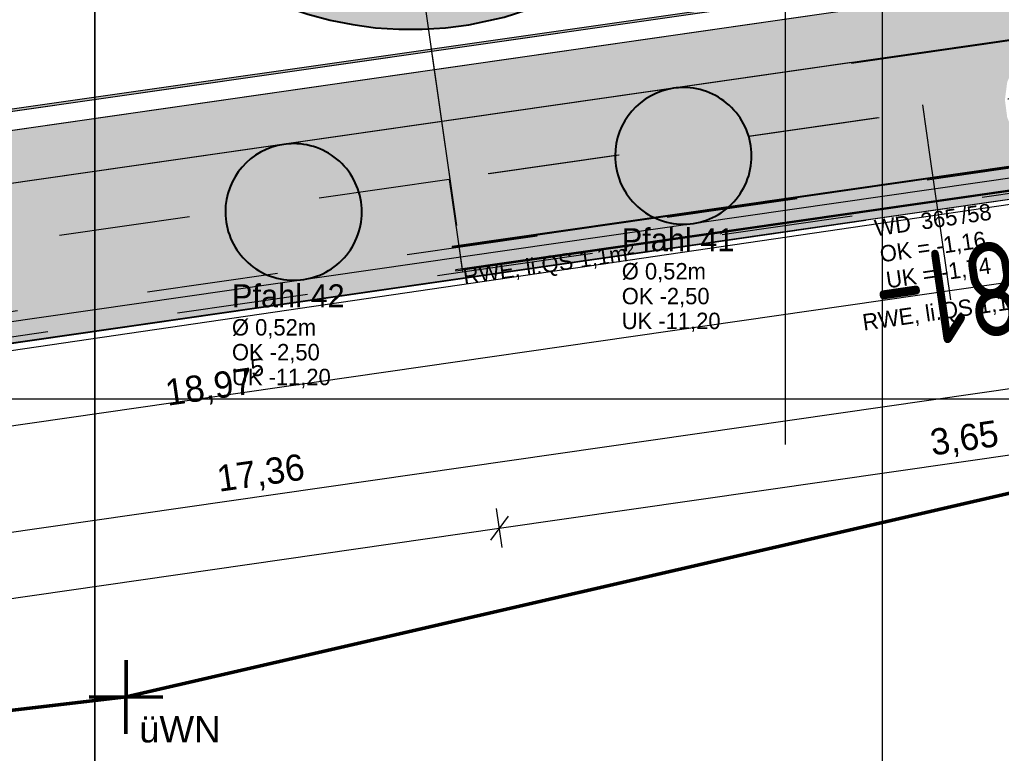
# Model space of a CAD drawing. Header units: metres. Extents: x -14 to 130, y -38 to 4.
# Drawn here: x 8.714 to 12.454, y -34.349 to -31.557 of the extents above; entities that cross this region are included whole.
import ezdxf

# ---------------------------------------------------------------- set-up
doc = ezdxf.new("R2010")
doc.units = ezdxf.units.M
doc.header["$MEASUREMENT"] = 0
for name, pattern in [('Grenzlinie', [0.008, 0.003, -0.005]), ('Punkt 1_1', [0.075, 0.025, -0.05]), ('Schnittlinie', [0.006, 0.003, -0.0015, 0, -0.0015]), ('Untersicht', [0.001, 0.0005, -0.0005])]:
    doc.linetypes.add(name, pattern=pattern)
for name, color, linetype in [('-1._KG PP_3_110 Wand Aussen', 7, 'Continuous'), ('-1._KG PP_3_111 Bohrpfahl - ReGeBe', 7, 'Continuous'), ('-1._KG PP_3_111 Wand Aussen - Bohrpfahlwand 80', 7, 'Continuous'), ('-1._KG PP_3_210 Decke', 7, 'Continuous'), ('-1._KG PP_3_220 Bodenaufbau', 7, 'Continuous'), ('-1._KG PP_3_520 Fixeinbauten', 7, 'Continuous'), ('-1._KG PP_3_570 Beschriftung 3D', 7, 'Continuous'), ('-1._KG PP_3_851 Marker Schnitt', 7, 'Continuous'), ('-1._KG PP_3_910 Allgemein Lageplan Höhen', 7, 'Continuous'), ('-1._KG PP_3_950 Polierplan Bemaßung', 7, 'Continuous'), ('-1._KG PP_3_970 Brandschutz', 7, 'Continuous'), ('-1._KG PP_3_Bauwerke_Gebäude - Haus', 7, 'Continuous'), ('-1._KG PP_3_Bauwerke_Stützmauer', 7, 'Continuous'), ('-1._KG PP_3_Bauwerke_Stützmauer_Signatur', 7, 'Continuous'), ('-1._KG PP_3_Bemaßen_Sperrmaß 2D', 7, 'Continuous'), ('-1._KG PP_3_Gelände_Beschriftung Gelände', 7, 'Continuous'), ('-1._KG PP_3_Gelände_Geländepunkt', 7, 'Continuous'), ('-1._KG PP_3_Kataster Grenzen_Grundstücksgrenze', 7, 'Continuous'), ('-1._KG PP_3_Kataster Grenzpunkte_Grenzpunkt (GP) Hausecke_Kennzeichen', 7, 'Continuous'), ('-1._KG PP_3_Neubau_840 Baulinien', 7, 'Continuous'), ('-1._KG PP_3_Straßenverkehr_Situationslinie', 7, 'Continuous')]:
    doc.layers.add(name, color=color, linetype=linetype)
doc.styles.add('ERSTELLTER_STIL_1', font='arial.ttf')
doc.styles.add('ERSTELLTER_STIL_4', font='isocpeur.ttf', dxfattribs={"width": 0.8})
doc.styles.add('ERSTELLTER_STIL_5', font='')
doc.styles.get('ERSTELLTER_STIL_5').set_extended_font_data('Eurostile')
doc.linetypes.add('GAS', pattern='A,0,[1,415_260415_PP_VA_1_2 -1 KG1.Shx,S=0.186508,R=0,X=0,Y=0],-26.5,0', length=26.5)
doc.linetypes.add('Grenze Grundstück', pattern='A,0,[2,415_260415_PP_VA_1_2 -1 KG1.Shx,S=0.00031746,R=0,X=0,Y=0],-0.04,0', length=0.04)

msp = doc.modelspace()

# ---------------------------------------------------------------- hatches: boundary and pattern name
at = {"layer": '-1._KG PP_3_111 Bohrpfahl - ReGeBe', "linetype": 'Continuous', "lineweight": 13, "true_color": 0x3f7f02}
for points in [[(10.9823, -32.0753, 0.414214), (11.2423, -32.3353, 0.414214), (11.5023, -32.0753, 0.414214), (11.2423, -31.8153, 0.035713), (11.2053, -31.8179, 0.372983)], [(9.4976, -32.2887, 0.414214), (9.7576, -32.5487, 0.414214), (10.0176, -32.2887, 0.414214), (9.7576, -32.0287, 0.035713), (9.7206, -32.0314, 0.372983)]]:
    msp.add_hatch(color=76, dxfattribs=at).paths.add_polyline_path(points)
at = {"layer": '-1._KG PP_3_111 Wand Aussen - Bohrpfahlwand 80', "linetype": 'Continuous', "lineweight": 13, "true_color": 0x3f7f02}
msp.add_hatch(color=76, dxfattribs=at).paths.add_polyline_path([(12.943, -31.366), (4.9254, -32.5187), (4.9539, -32.7167), (12.9715, -31.564)])
h = msp.add_hatch(color=76, dxfattribs=at)
h.paths.add_polyline_path([(5.2664, -32.6717), (5.3343, -32.6709), (5.4, -32.6877), (5.4592, -32.721), (5.5078, -32.7684), (5.5424, -32.8268), (5.5607, -32.8921), (5.5615, -32.96), (5.5448, -33.0257), (5.5115, -33.0849), (5.4641, -33.1335), (5.4057, -33.1681), (5.3404, -33.1864), (13.0454, -32.0787), (12.9715, -31.564)])
h.paths.add_polyline_path([(6.537, -32.7829), (6.5281, -32.7156), (6.537, -32.6483), (6.563, -32.5856), (6.6043, -32.5318), (6.6581, -32.4905), (6.7208, -32.4645), (6.7881, -32.4556), (6.8554, -32.4645), (6.9181, -32.4905), (6.972, -32.5318), (7.0133, -32.5856), (7.0393, -32.6483), (7.0481, -32.7156), (7.0393, -32.7829), (7.0133, -32.8456), (6.972, -32.8995), (6.9181, -32.9408), (6.8554, -32.9668), (6.7881, -32.9756), (6.7208, -32.9668), (6.6581, -32.9408), (6.6043, -32.8995), (6.563, -32.8456)], flags=0)
h.paths.add_polyline_path([(8.0129, -32.5022), (8.0217, -32.4349), (8.0477, -32.3722), (8.089, -32.3183), (8.1429, -32.277), (8.2056, -32.251), (8.2729, -32.2422), (8.3401, -32.251), (8.4029, -32.277), (8.4567, -32.3183), (8.498, -32.3722), (8.524, -32.4349), (8.5329, -32.5022), (8.524, -32.5695), (8.498, -32.6322), (8.4567, -32.686), (8.4029, -32.7273), (8.3401, -32.7533), (8.2729, -32.7622), (8.2056, -32.7533), (8.1429, -32.7273), (8.089, -32.686), (8.0477, -32.6322), (8.0217, -32.5695)], flags=0)
h.paths.add_polyline_path([(9.4976, -32.2887), (9.5065, -32.2214), (9.5324, -32.1587), (9.5737, -32.1049), (9.6276, -32.0635), (9.6903, -32.0376), (9.7576, -32.0287), (9.8249, -32.0376), (9.8876, -32.0635), (9.9414, -32.1049), (9.9828, -32.1587), (10.0087, -32.2214), (10.0176, -32.2887), (10.0087, -32.356), (9.9828, -32.4187), (9.9414, -32.4726), (9.8876, -32.5139), (9.8249, -32.5399), (9.7576, -32.5487), (9.6903, -32.5399), (9.6276, -32.5139), (9.5737, -32.4726), (9.5324, -32.4187), (9.5065, -32.356)], flags=0)
h.paths.add_polyline_path([(10.9912, -32.1425), (10.9823, -32.0753), (10.9912, -32.008), (11.0172, -31.9453), (11.0585, -31.8914), (11.1123, -31.8501), (11.175, -31.8241), (11.2423, -31.8153), (11.3096, -31.8241), (11.3723, -31.8501), (11.4262, -31.8914), (11.4675, -31.9453), (11.4935, -32.008), (11.5023, -32.0753), (11.4935, -32.1425), (11.4675, -32.2053), (11.4262, -32.2591), (11.3723, -32.3004), (11.3096, -32.3264), (11.2423, -32.3353), (11.175, -32.3264), (11.1123, -32.3004), (11.0585, -32.2591), (11.0172, -32.2053)], flags=0)
h.paths.add_polyline_path([(12.4759, -31.9291), (12.4671, -31.8618), (12.4759, -31.7945), (12.5019, -31.7318), (12.5432, -31.6779), (12.5971, -31.6366), (12.6598, -31.6107), (12.7271, -31.6018), (12.7944, -31.6107), (12.8571, -31.6366), (12.9109, -31.6779), (12.9522, -31.7318), (12.9782, -31.7945), (12.9871, -31.8618), (12.9782, -31.9291), (12.9522, -31.9918), (12.9109, -32.0456), (12.8571, -32.087), (12.7944, -32.1129), (12.7271, -32.1218), (12.6598, -32.1129), (12.5971, -32.087), (12.5432, -32.0456), (12.5019, -31.9918)], flags=0)
at = {"layer": '-1._KG PP_3_111 Wand Aussen - Bohrpfahlwand 80', "linetype": 'Continuous', "lineweight": 13, "true_color": 0xaa6446}
msp.add_hatch(color=25, dxfattribs=at).paths.add_polyline_path([(5.0393, -33.3106), (13.0568, -32.1579), (13.0454, -32.0787), (5.0279, -33.2314)])
at = {"layer": '-1._KG PP_3_210 Decke', "linetype": 'Continuous', "lineweight": 0, "true_color": 0x0f1f00}
h = msp.add_hatch(color=88, dxfattribs=at)
h.paths.add_polyline_path([(9.9859, -28.9121, 1), (10.4251, -31.5762, 1)])
h.paths.add_polyline_path([(9.5399, -30.7679, -1), (9.4423, -30.1759, -1)], flags=0)
at = {"layer": '-1._KG PP_3_570 Beschriftung 3D', "linetype": 'Continuous', "lineweight": 0, "true_color": 0x191100}
h = msp.add_hatch(color=28, dxfattribs=at)
h.paths.add_polyline_path([(0.8669, -11.48), (0.8449, -11.48), (0.8449, -11.49), (0.8669, -11.49), (0.8669, -11.935), (1.0169, -11.935), (1.0169, -11.56), (1.7669, -11.56), (1.7669, -11.49), (4.9669, -11.49), (4.9669, -11.56), (5.7169, -11.56), (5.7169, -11.935), (5.7869, -11.935), (5.7869, -13.105), (5.7169, -13.105), (5.7169, -13.855), (4.9669, -13.855), (4.9669, -13.925), (1.7669, -13.925), (1.7669, -13.855), (1.0169, -13.855), (1.0169, -13.105), (0.8669, -13.105), (0.8669, -14.005), (1.7669, -14.005), (1.7669, -13.935), (4.9669, -13.935), (4.9669, -14.005), (5.7869, -14.005), (5.7869, -14.205), (4.9669, -14.205), (4.9669, -14.275), (1.7669, -14.275), (1.7669, -14.205), (0.8669, -14.205), (0.8669, -15.105), (1.0169, -15.105), (1.0169, -14.355), (1.7669, -14.355), (1.7669, -14.285), (4.9669, -14.285), (4.9669, -14.355), (5.7169, -14.355), (5.7169, -15.105), (5.7869, -15.105), (5.7869, -15.825), (5.7169, -15.825), (5.7169, -16.575), (4.9669, -16.575), (4.9669, -16.645), (1.7669, -16.645), (1.7669, -16.575), (1.0169, -16.575), (1.0169, -15.825), (0.8669, -15.825), (0.8669, -16.725), (1.7669, -16.725), (1.7669, -16.655), (4.9669, -16.655), (4.9669, -16.725), (5.7869, -16.725), (5.7869, -16.925), (4.9669, -16.925), (4.9669, -16.995), (1.7669, -16.995), (1.7669, -16.925), (0.8669, -16.925), (0.8669, -17.825), (1.0169, -17.825), (1.0169, -17.075), (1.7669, -17.075), (1.7669, -17.005), (4.9669, -17.005), (4.9669, -17.075), (5.7169, -17.075), (5.7169, -17.825), (5.7869, -17.825), (5.7869, -18.995), (5.7169, -18.995), (5.7169, -19.37), (4.9669, -19.37), (4.9669, -19.44), (1.7669, -19.44), (1.7669, -19.37), (1.0169, -19.37), (1.0169, -18.995), (0.8669, -18.995), (0.8669, -19.895), (1.0169, -19.895), (1.0169, -19.52), (1.7669, -19.52), (1.7669, -19.45), (4.9669, -19.45), (4.9669, -19.52), (5.7169, -19.52), (5.7169, -19.895), (5.7869, -19.895), (5.7869, -21.065), (5.7169, -21.065), (5.7169, -21.815), (4.9669, -21.815), (4.9669, -21.885), (1.7669, -21.885), (1.7669, -21.815), (1.0169, -21.815), (1.0169, -21.065), (0.8669, -21.065), (0.8669, -21.965), (1.7669, -21.965), (1.7669, -21.895), (4.9669, -21.895), (4.9669, -21.965), (5.7869, -21.965), (5.7869, -22.165), (4.9669, -22.165), (4.9669, -22.235), (1.7669, -22.235), (1.7669, -22.165), (0.8669, -22.165), (0.8669, -23.065), (1.0169, -23.065), (1.0169, -22.315), (1.7669, -22.315), (1.7669, -22.245), (4.9669, -22.245), (4.9669, -22.315), (5.7169, -22.315), (5.7169, -23.065), (5.7869, -23.065), (5.7869, -24.235), (5.7169, -24.235), (5.7169, -24.61), (4.9669, -24.61), (4.9669, -24.68), (1.7669, -24.68), (1.7669, -24.61), (1.0169, -24.61), (1.0169, -24.235), (0.8669, -24.235), (0.8669, -25.135), (1.0169, -25.135), (1.0169, -24.76), (1.7669, -24.76), (1.7669, -24.69), (4.9669, -24.69), (4.9669, -24.76), (5.7169, -24.76), (5.7169, -25.135), (5.7869, -25.135), (5.7869, -26.305), (5.7169, -26.305), (5.7169, -27.055), (4.9669, -27.055), (4.9669, -27.125), (1.7669, -27.125), (1.7669, -27.055), (1.0169, -27.055), (1.0169, -26.305), (0.8669, -26.305), (0.8669, -27.205), (1.7669, -27.205), (1.7669, -27.135), (4.9669, -27.135), (4.9669, -27.205), (5.8569, -27.205), (5.8569, -27.2189), (4.976, -27.345), (4.9859, -27.4143), (1.8181, -27.8674), (1.8082, -27.7981), (0.9173, -27.9256), (1.0447, -28.8165), (1.1932, -28.7953), (1.087, -28.0528), (1.8294, -27.9466), (1.8195, -27.8773), (4.9873, -27.4242), (4.9972, -27.4935), (5.7396, -27.3872), (5.8458, -28.1297), (5.9151, -28.1198), (6.0171, -28.8325), (5.9478, -28.8424), (6.054, -29.5849), (5.3116, -29.6911), (5.3215, -29.7604), (2.1537, -30.2135), (2.1438, -30.1442), (1.4014, -30.2504), (1.2952, -29.508), (1.1467, -29.5292), (1.2741, -30.4202), (0.9173, -30.4715), (1.0447, -31.3624), (1.1932, -31.3412), (1.087, -30.5987), (1.8294, -30.4925), (1.8195, -30.4232), (4.9873, -29.9701), (4.9972, -30.0394), (5.7396, -29.9332), (5.8458, -30.6756), (5.9151, -30.6657), (6.0171, -31.3784), (5.9478, -31.3883), (6.054, -32.1308), (5.3116, -32.237), (5.3215, -32.3063), (2.1537, -32.7594), (2.1438, -32.6901), (1.4014, -32.7963), (1.2952, -32.0539), (1.1467, -32.0751), (1.2741, -32.9661), (2.1651, -32.8386), (2.1551, -32.7693), (5.3229, -32.3162), (5.3328, -32.3855), (13.0079, -31.2875), (13.0178, -31.3553), (13.9084, -31.2254), (13.8997, -31.166), (17.0675, -30.7129), (17.0749, -30.7638), (17.9655, -30.634), (17.8356, -29.7434), (17.7645, -29.7538), (17.6625, -29.0411), (17.7318, -29.031), (17.602, -28.1404), (16.7114, -28.2702), (16.7227, -28.3479), (13.555, -28.8011), (13.5557, -28.806), (13.5448, -28.7318), (12.6543, -28.8616), (12.7841, -29.7522), (12.8533, -29.7421), (12.9553, -30.4549), (12.8879, -30.4647), (13.0065, -31.2777), (6.2223, -32.2481), (6.0963, -31.3671), (6.027, -31.377), (5.925, -30.6643), (5.9943, -30.6544), (5.8668, -29.7632), (6.2237, -29.7121), (6.0963, -28.8212), (6.027, -28.8311), (5.925, -28.1184), (5.9943, -28.1084), (5.8669, -27.2175), (5.8669, -26.305), (5.7969, -26.305), (5.7969, -25.135), (5.8669, -25.135), (5.8669, -24.235), (5.7969, -24.235), (5.7969, -23.065), (5.8669, -23.065), (5.8669, -22.165), (5.7969, -22.165), (5.7969, -21.965), (5.8669, -21.965), (5.8669, -21.065), (5.7969, -21.065), (5.7969, -19.895), (5.8669, -19.895), (5.8669, -18.995), (5.7969, -18.995), (5.7969, -17.825), (5.8669, -17.825), (5.8669, -16.925), (5.7969, -16.925), (5.7969, -16.725), (5.8669, -16.725), (5.8669, -15.825), (5.7969, -15.825), (5.7969, -15.105), (5.8669, -15.105), (5.8669, -14.205), (5.7969, -14.205), (5.7969, -14.005), (5.8669, -14.005), (5.8669, -13.105), (5.7969, -13.105), (5.7969, -11.935), (5.8669, -11.935), (5.8669, -11.035), (5.7969, -11.035), (5.7969, -9.865), (5.8669, -9.865), (5.8669, -8.965), (4.9669, -8.965), (4.9669, -9.035), (1.7669, -9.035), (1.7669, -8.965), (0.8669, -8.965), (0.8669, -9.865), (1.0169, -9.865), (1.0169, -9.115), (1.7669, -9.115), (1.7669, -9.045), (4.9669, -9.045), (4.9669, -9.115), (5.7169, -9.115), (5.7169, -9.865), (5.7869, -9.865), (5.7869, -11.035), (5.7169, -11.035), (5.7169, -11.41), (4.9669, -11.41), (4.9669, -11.48), (1.7669, -11.48), (1.7669, -11.41), (1.0169, -11.41), (1.0169, -11.035), (0.8669, -11.035)])
h.paths.add_polyline_path([(12.9325, -29.7306), (12.8243, -28.9884), (13.5665, -28.8802), (13.5564, -28.811), (16.7241, -28.3578), (16.7228, -28.3486), (16.733, -28.4186), (17.4752, -28.3104), (17.5834, -29.0526), (17.6526, -29.0425), (17.7546, -29.7552), (17.6872, -29.7651), (17.7954, -30.5072), (17.0532, -30.6154), (17.066, -30.703), (13.8983, -31.1561), (13.8867, -31.077), (13.1446, -31.1852), (13.0364, -30.443), (12.9652, -30.4534), (12.8632, -29.7407)], flags=0)

# ---------------------------------------------------------------- linework, layer by layer
at = {"layer": '-1._KG PP_3_110 Wand Aussen', "color": 8, "linetype": 'Untersicht', "lineweight": 13, "ltscale": 1000, "flags": 128}
for points in [[(13.9632, -31.6462), (10.3503, -32.165)], [(10.4008, -32.5164), (14.0137, -31.9976)], [(10.3503, -32.165), (6.296, -32.7479)], [(6.3465, -33.0993), (10.4008, -32.5164)]]:
    msp.add_lwpolyline(points, dxfattribs=at)
at = {"layer": '-1._KG PP_3_110 Wand Aussen', "color": 16, "linetype": 'Untersicht', "lineweight": 13, "ltscale": 1000, "true_color": 0x7e0000, "flags": 128}
msp.add_lwpolyline([(10.3503, -32.165), (10.393, -32.462), (10.3937, -32.4669), (10.3944, -32.4719), (10.3951, -32.4768), (10.3958, -32.4818), (10.4001, -32.5115), (10.4008, -32.5164)], dxfattribs=at)
at = {"layer": '-1._KG PP_3_111 Bohrpfahl - ReGeBe', "color": 7, "linetype": 'Continuous', "lineweight": 25, "ltscale": 1000, "flags": 128}
for points in [[(10.9823, -32.0753, 0.414214), (11.2423, -32.3353, 0.414214), (11.5023, -32.0753, 0.414214), (11.2423, -31.8153, 0.035713), (11.2053, -31.8179, 0.372983)], [(9.4976, -32.2887, 0.414214), (9.7576, -32.5487, 0.414214), (10.0176, -32.2887, 0.414214), (9.7576, -32.0287, 0.035713), (9.7206, -32.0314, 0.372983)]]:
    msp.add_lwpolyline(points, format="xyb", close=True, dxfattribs=at)
at = {"layer": '-1._KG PP_3_111 Wand Aussen - Bohrpfahlwand 80', "color": 7, "linetype": 'Continuous', "lineweight": 18, "ltscale": 1000}
msp.add_line((12.9715, -31.564), (4.9539, -32.7167), dxfattribs=at)
at = {"layer": '-1._KG PP_3_111 Wand Aussen - Bohrpfahlwand 80', "color": 7, "linetype": 'Continuous', "lineweight": 13, "ltscale": 1000}
msp.add_line((5.3404, -33.1864), (13.0454, -32.0787), dxfattribs=at)
at = {"layer": '-1._KG PP_3_111 Wand Aussen - Bohrpfahlwand 80', "color": 7, "linetype": 'Continuous', "lineweight": 18, "ltscale": 1000, "flags": 128}
msp.add_lwpolyline([(12.943, -31.366), (4.9254, -32.5187)], dxfattribs=at)
at = {"layer": '-1._KG PP_3_111 Wand Aussen - Bohrpfahlwand 80', "color": 7, "linetype": 'Continuous', "lineweight": 13, "ltscale": 1000, "flags": 128}
msp.add_lwpolyline([(5.0393, -33.3106), (13.0568, -32.1579)], dxfattribs=at)
at = {"layer": '-1._KG PP_3_210 Decke', "color": 7, "linetype": 'Punkt 1_1', "lineweight": 25, "ltscale": 1000, "flags": 128}
msp.add_lwpolyline([(9.9859, -28.9121, 1), (10.4251, -31.5762, 1)], format="xyb", close=True, dxfattribs=at)
at = {"layer": '-1._KG PP_3_210 Decke', "color": 8, "linetype": 'Untersicht', "lineweight": 13, "ltscale": 1000, "flags": 128}
msp.add_lwpolyline([(0.1962, -30.98), (0.1998, -33.8865), (18.7205, -31.2253), (18.7275, -29.58), (11.985, -29.58), (11.985, -30.48), (9.135, -30.48), (9.135, -30.98)], close=True, dxfattribs=at)
at = {"layer": '-1._KG PP_3_220 Bodenaufbau', "color": 7, "linetype": 'Continuous', "lineweight": 13, "ltscale": 1000, "flags": 128}
msp.add_lwpolyline([(18.053, -30.6314), (1.0765, -33.0721)], dxfattribs=at)
at = {"layer": '-1._KG PP_3_520 Fixeinbauten', "color": 7, "linetype": 'Continuous', "lineweight": 13, "ltscale": 1000, "flags": 128}
for points in [[(14.0283, -31.8954), (14.0281, -31.8934), (10.3617, -32.4205), (10.362, -32.4225)], [(10.3993, -32.506), (14.0161, -31.986), (14.0036, -31.8989), (10.3868, -32.4189)], [(10.3746, -32.5096), (10.375, -32.5126), (14.0413, -31.9855), (14.0409, -31.9825)]]:
    msp.add_lwpolyline(points, close=True, dxfattribs=at)
at = {"layer": '-1._KG PP_3_570 Beschriftung 3D', "color": 40, "linetype": 'Continuous', "lineweight": 0, "ltscale": 1000, "true_color": 0xffb300, "flags": 128}
for points in [[(13.0079, -31.2875), (5.3328, -32.3855)], [(13.0079, -31.2876), (5.3332, -32.3855)], [(6.2223, -32.2481), (13.0065, -31.2777)]]:
    msp.add_lwpolyline(points, dxfattribs=at)
at = {"layer": '-1._KG PP_3_851 Marker Schnitt', "color": 7, "linetype": 'Schnittlinie', "lineweight": 13, "ltscale": 1000}
msp.add_line((11.63, -5.7741), (11.63, -35.645), dxfattribs=at)
at = {"layer": '-1._KG PP_3_910 Allgemein Lageplan Höhen', "color": 7, "linetype": 'Continuous', "lineweight": 13, "ltscale": 1000}
for p, q in [((9.1191, -34.185), (9.1191, -34.085)), ((9.0691, -34.135), (9.1691, -34.135))]:
    msp.add_line(p, q, dxfattribs=at)
at = {"layer": '-1._KG PP_3_970 Brandschutz', "color": 16, "linetype": 'GAS', "lineweight": 13, "ltscale": 1000, "true_color": 0x7e0000}
msp.add_line((10.3796, -32.3407), (9.9527, -29.3713), dxfattribs=at)
at = {"layer": '-1._KG PP_3_970 Brandschutz', "color": 16, "linetype": 'Untersicht', "lineweight": 13, "ltscale": 1000, "true_color": 0x7e0000, "flags": 128}
for points in [[(10.3542, -32.1644), (9.9527, -29.3713)], [(13.9672, -31.6456), (10.3542, -32.1644)]]:
    msp.add_lwpolyline(points, dxfattribs=at)
at = {"layer": '-1._KG PP_3_Bauwerke_Gebäude - Haus', "color": 7, "linetype": 'Continuous', "lineweight": 13, "ltscale": 1000, "true_color": 0xefefef}
for p, q in [((11.9371, -32.3212), (11.3247, -32.4105)), ((11.3247, -32.4105), (5.2161, -33.2899))]:
    msp.add_line(p, q, dxfattribs=at)
at = {"layer": '-1._KG PP_3_Bauwerke_Stützmauer', "color": 7, "linetype": 'Continuous', "lineweight": 13, "ltscale": 1000, "true_color": 0xefefef}
for p, q in [((11.9371, -32.3212), (11.3247, -32.4105)), ((11.3247, -32.4105), (5.2161, -33.2899))]:
    msp.add_line(p, q, dxfattribs=at)
at = {"layer": '-1._KG PP_3_Bauwerke_Stützmauer_Signatur', "color": 7, "linetype": 'Continuous', "lineweight": 13, "ltscale": 1000, "true_color": 0xefefef}
for p, q in [((10.7348, -32.4955), (10.7335, -32.4942)), ((10.5368, -32.524), (10.5355, -32.5226)), ((10.3388, -32.5525), (10.3375, -32.5511))]:
    msp.add_line(p, q, dxfattribs=at)
at = {"layer": '-1._KG PP_3_Bemaßen_Sperrmaß 2D', "color": 5, "linetype": 'GAS', "lineweight": 0, "ltscale": 1000}
for p, q in [((9, 3), (9, -36)), ((12, 3), (12, -36)), ((-1.5, -33), (21, -33))]:
    msp.add_line(p, q, dxfattribs=at)
at = {"layer": '-1._KG PP_3_Gelände_Beschriftung Gelände', "color": 7, "linetype": 'Continuous', "lineweight": 18, "ltscale": 1000, "flags": 128}
for points in [[(18.2523, -30.8048), (11.8826, -31.7205)], [(11.8829, -31.7221), (18.2522, -30.8064)], [(11.8826, -31.7204), (6.0427, -32.56)], [(11.8826, -31.7205), (11.8829, -31.7221)]]:
    msp.add_lwpolyline(points, dxfattribs=at)
at = {"layer": '-1._KG PP_3_Gelände_Geländepunkt', "color": 7, "linetype": 'Continuous', "lineweight": 50, "ltscale": 1000}
for p, q in [((9.1198, -33.9949), (9.1186, -34.2749)), ((8.9792, -34.1343), (9.2592, -34.1356))]:
    msp.add_line(p, q, dxfattribs=at)
at = {"layer": '-1._KG PP_3_Kataster Grenzen_Grundstücksgrenze', "color": 8, "linetype": 'Continuous', "lineweight": 13, "ltscale": 1000}
msp.add_line((18.7497, -31.3426), (6.2778, -33.1699), dxfattribs=at)
at = {"layer": '-1._KG PP_3_Kataster Grenzpunkte_Grenzpunkt (GP) Hausecke_Kennzeichen', "color": 76, "linetype": 'Continuous', "lineweight": 13, "ltscale": 1000, "true_color": 0x3f7f02}
for p, q in [((9, -35.95), (9, -24.9946)), ((1.0841, -34.5993), (18.2683, -32.1287)), ((10.5411, -33.4922), (14.1539, -32.9728)), ((10.5518, -33.5665), (10.5305, -33.418)), ((10.575, -33.4469), (10.5072, -33.5375)), ((6.4868, -34.0751), (10.5411, -33.4922))]:
    msp.add_line(p, q, dxfattribs=at)
at = {"layer": '-1._KG PP_3_Kataster Grenzpunkte_Grenzpunkt (GP) Hausecke_Kennzeichen', "color": 1, "linetype": 'Continuous', "lineweight": 13, "ltscale": 1000, "true_color": 0xfb0106}
msp.add_line((0.1108, -34.3353), (18.8944, -31.6334), dxfattribs=at)
at = {"layer": '-1._KG PP_3_Kataster Grenzpunkte_Grenzpunkt (GP) Hausecke_Kennzeichen', "color": 7, "linetype": 'Continuous', "lineweight": 13, "ltscale": 1000}
for p, q in [((12.1533, -31.8813), (12.1817, -32.0793)), ((12.1817, -32.0793), (12.2599, -32.6229))]:
    msp.add_line(p, q, dxfattribs=at)
at = {"layer": '-1._KG PP_3_Neubau_840 Baulinien', "color": 76, "linetype": 'Grenze Grundstück', "lineweight": 13, "ltscale": 1000, "true_color": 0x3f7f02, "flags": 128}
msp.add_lwpolyline([(0, -0.0002), (18.985, -0.0012), (18.935, -15), (18.9, -21.365), (18.85, -31.325), (0.0665, -34.0269), (0.065, -21.365), (0.055, -15)], close=True, dxfattribs=at)
at = {"layer": '-1._KG PP_3_Neubau_840 Baulinien', "color": 1, "linetype": 'Grenzlinie', "lineweight": 25, "ltscale": 1000, "true_color": 0xfb0106, "flags": 128}
msp.add_lwpolyline([(0.1142, -37.1137), (0.0665, -34.0269), (18.8486, -31.3281), (22.8486, -30.6897)], dxfattribs=at)
at = {"layer": '-1._KG PP_3_Straßenverkehr_Situationslinie', "color": 7, "linetype": 'Continuous', "lineweight": 50, "ltscale": 1000}
for p, q in [((12.6203, -33.3272), (9.1192, -34.1349)), ((9.1192, -34.1349), (1.5566, -35.0214))]:
    msp.add_line(p, q, dxfattribs=at)

# ---------------------------------------------------------------- texts
at = {"layer": '-1._KG PP_3_910 Allgemein Lageplan Höhen', "color": 7, "linetype": 'Continuous', "lineweight": 13, "insert": (9.1691, -34.2078), "char_height": 0.1, "attachment_point": 1, "style": 'ERSTELLTER_STIL_1'}
msp.add_mtext('\\A1;{\\pql;\\fArial|b0|i0|c0|p0;\\W1.000000;üWN}', dxfattribs=at)
at = {"layer": '-1._KG PP_3_950 Polierplan Bemaßung', "color": 76, "linetype": 'Continuous', "lineweight": 13, "true_color": 0x3f7f02, "char_height": 0.1, "attachment_point": 7, "rotation": 8.1813, "style": 'ERSTELLTER_STIL_5'}
for s, insert, width in [('\\A1;{\\pql;\\fEurostile|b0|i0|c0|p0;\\W1.000000;3,65}', (12.1931, -33.2345), 0.306373), ('\\A1;{\\pql;\\fEurostile|b0|i0|c0|p0;\\W1.000000;17,36}', (9.4762, -33.3725), 0.398365)]:
    msp.add_mtext(s, dxfattribs=dict(at, insert=insert, width=width))
at = {"layer": '-1._KG PP_3_970 Brandschutz', "color": 16, "linetype": 'Continuous', "lineweight": 13, "true_color": 0x7e0000, "insert": (10.3989, -32.5031), "char_height": 0.0625, "attachment_point": 1, "rotation": 8.1813, "style": 'ERSTELLTER_STIL_5'}
msp.add_mtext('\\A1;{\\pql;\\fEurostile|b0|i0|c0|p0;\\W1.000000;RWE, li.QS 1,1m²}', dxfattribs=at)
at = {"layer": '-1._KG PP_3_Bemaßen_Sperrmaß 2D', "color": 7, "linetype": 'Continuous', "lineweight": 25, "insert": (12.5584, -32.5607), "char_height": 0.36, "attachment_point": 5, "rotation": 188.3356, "style": 'ERSTELLTER_STIL_4'}
msp.add_mtext('\\A1;{\\pqc;\\fISOCPEUR|b0|i0|c0|p0;\\W0.800000;-12.81-}', dxfattribs=at)
at = {"layer": '-1._KG PP_3_Kataster Grenzpunkte_Grenzpunkt (GP) Hausecke_Kennzeichen', "color": 7, "linetype": 'Continuous', "lineweight": 13, "insert": (12.2313, -32.4246), "char_height": 0.0625, "attachment_point": 5, "rotation": 8.1722, "line_spacing_factor": 0.971568, "style": 'ERSTELLTER_STIL_5'}
msp.add_mtext('\\A1;{\\pqc;\\fEurostile|b0|i0|c0|p0;\\W1.000000;WD\\fEurostile|b0|i0|c0|p0;\\W1.000000;\\A1{\\H.66x;\\S^  ;}\\fEurostile|b0|i0|c0|p0;\\W1.000000; 365\\fEurostile|b0|i0|c0|p0;\\W1.000000;\\A1{\\H.66x;\\S^  ;}\\fEurostile|b0|i0|c0|p0;\\W1.000000;/58\\fEurostile|b0|i0|c0|p0;\\W1.000000;\\A1{\\H.66x;\\S^  ;}\\fEurostile|b0|i0|c0|p0;\\W1.000000;\\fEurostile|b0|i0|c0|p0;\\W1.000000;\\A1{\\H.66x;\\S^  ;}\\fEurostile|b0|i0|c0|p0;\\W1.000000;\\A1{\\H.66x;\\S^  ;}\\P\\pqc;\\fEurostile|b0|i0|c0|p0;\\W1.000000;OK = -1,16\\fEurostile|b0|i0|c0|p0;\\W1.000000;\\A1{\\H.66x;\\S^  ;}\\fEurostile|b0|i0|c0|p0;\\W1.000000;\\fEurostile|b0|i0|c0|p0;\\W1.000000;\\A1{\\H.66x;\\S^  ;}\\fEurostile|b0|i0|c0|p0;\\W1.000000;\\fEurostile|b0|i0|c0|p0;\\W1.000000;\\A1{\\H.66x;\\S^  ;}\\fEurostile|b0|i0|c0|p0;\\W1.000000;\\fEurostile|b0|i0|c0|p0;\\W1.000000;\\A1{\\H.66x;\\S^  ;}\\fEurostile|b0|i0|c0|p0;\\W1.000000;\\A1{\\H.66x;\\S^  ;}\\P\\pqc;\\fEurostile|b0|i0|c0|p0;\\W1.000000;UK = -1,74\\fEurostile|b0|i0|c0|p0;\\W1.000000;\\A1{\\H.66x;\\S^  ;}\\fEurostile|b0|i0|c0|p0;\\W1.000000;\\fEurostile|b0|i0|c0|p0;\\W1.000000;\\A1{\\H.66x;\\S^  ;}\\fEurostile|b0|i0|c0|p0;\\W1.000000;\\fEurostile|b0|i0|c0|p0;\\W1.000000;\\A1{\\H.66x;\\S^  ;}\\fEurostile|b0|i0|c0|p0;\\W1.000000;\\fEurostile|b0|i0|c0|p0;\\W1.000000;\\A1{\\H.66x;\\S^  ;}}', dxfattribs=at)
at = {"layer": '-1._KG PP_3_Kataster Grenzpunkte_Grenzpunkt (GP) Hausecke_Kennzeichen', "color": 7, "linetype": 'Continuous', "lineweight": 13, "char_height": 0.0875, "attachment_point": 1, "line_spacing_factor": 0.907049, "style": 'ERSTELLTER_STIL_5'}
for s, insert in [('\\A1;{\\pql;\\fEurostile|b0|i0|c0|p0;\\W1.000000;Pfahl 41\\P\\pql;\\fEurostile|b0|i0|c0|p0;\\H0.714286x;\\W1.000000;Ø \\fEurostile|b0|i0|c0|p0;\\W1.000000;0,52\\fEurostile|b0|i0|c0|p0;\\W1.000000;m\\P\\pql;\\fEurostile|b0|i0|c0|p0;\\W1.000000;OK \\fEurostile|b0|i0|c0|p0;\\W1.000000;-2,50\\P\\pql;\\fEurostile|b0|i0|c0|p0;\\W1.000000;UK \\fEurostile|b0|i0|c0|p0;\\W1.000000;-11,20}', (11.0076, -32.3508)), ('\\A1;{\\pql;\\fEurostile|b0|i0|c0|p0;\\W1.000000;Pfahl 42\\P\\pql;\\fEurostile|b0|i0|c0|p0;\\H0.714286x;\\W1.000000;Ø \\fEurostile|b0|i0|c0|p0;\\W1.000000;0,52\\fEurostile|b0|i0|c0|p0;\\W1.000000;m\\P\\pql;\\fEurostile|b0|i0|c0|p0;\\W1.000000;OK \\fEurostile|b0|i0|c0|p0;\\W1.000000;-2,50\\P\\pql;\\fEurostile|b0|i0|c0|p0;\\W1.000000;UK \\fEurostile|b0|i0|c0|p0;\\W1.000000;-11,20}', (9.5228, -32.5642))]:
    msp.add_mtext(s, dxfattribs=dict(at, insert=insert))
at = {"layer": '-1._KG PP_3_Kataster Grenzpunkte_Grenzpunkt (GP) Hausecke_Kennzeichen', "color": 7, "linetype": 'Continuous', "lineweight": 13, "insert": (11.9263, -32.7186), "char_height": 0.0625, "attachment_point": 4, "rotation": 8.1813, "style": 'ERSTELLTER_STIL_5'}
msp.add_mtext('\\A1;{\\pql;\\pt0;\\fEurostile|b0|i0|c0|p0;\\W1.000000;RWE, li.QS 1,1m²\\fEurostile|b0|i0|c0|p0;\\W1.000000;\\A1{\\H.66x;\\S^  ;}\\fEurostile|b0|i0|c0|p0;\\W1.000000;\\fEurostile|b0|i0|c0|p0;\\W1.000000;\\A1{\\H.66x;\\S^  ;}}', dxfattribs=at)
at = {"layer": '-1._KG PP_3_Kataster Grenzpunkte_Grenzpunkt (GP) Hausecke_Kennzeichen', "color": 1, "linetype": 'Continuous', "lineweight": 13, "true_color": 0xfb0106, "insert": (9.281, -33.0556), "char_height": 0.1, "attachment_point": 7, "rotation": 8.1856, "style": 'ERSTELLTER_STIL_5'}
msp.add_mtext('\\A1;{\\pql;\\fEurostile|b0|i0|c0|p0;\\W1.000000;18,97\\fEurostile|b0|i0|c0|p0;\\W1.000000;\\A1{\\H.66x;\\S5^  ;}}', dxfattribs=at)

doc.saveas('drawing.dxf')
